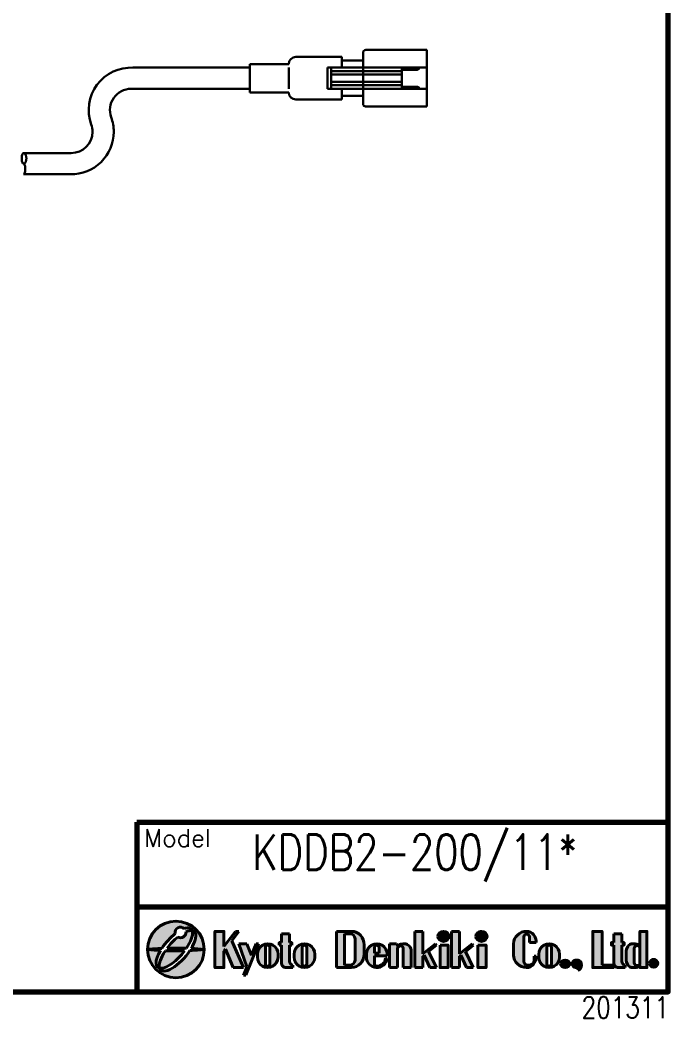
# Model space of a CAD drawing. Header units: millimetres. Extents: x 4 to 387, y 0 to 281.
# Drawn here: x 295.5 to 387, y 0.3 to 141.3 of the extents above; entities that cross this region are included whole.
import ezdxf

# ---------------------------------------------------------------- set-up
doc = ezdxf.new("R2010")
doc.units = ezdxf.units.MM
doc.layers.get('0').update_dxf_attribs({"lineweight": 30})
doc.layers.add('0 @ 1', color=7, linetype='Continuous', lineweight=30)
doc.layers.add('AUX', color=7, linetype='Continuous', lineweight=40)
doc.styles.get("Standard").update_dxf_attribs({"font": 'simplex.shx', "width": 0.8, "bigfont": 'extfont.shx'})

# ---------------------------------------------------------------- blocks, each defined once
blk = doc.blocks.new('A$C58A435ED')
h = blk.add_hatch(color=256)
edge = h.paths.add_edge_path()
edge.add_ellipse((3.773587198117354, 4.196817087367676), major_axis=(2.361812504366488, 2.716954488801899), ratio=0.3819444444444653, start_angle=36.91420710907818, end_angle=132.4984448425061, ccw=False)
edge.add_arc((4.65000007218421, 6.399999378670387), 0.7500000000000107, 47.716325140725814, 192.9194600169402, ccw=False)
edge.add_ellipse((3.773587198117354, 4.196817087367676), major_axis=(2.361812504366659, 2.716954488802064), ratio=0.3819444444444362, start_angle=355.11932142212606, end_angle=374.4018947975413, ccw=False)
edge.add_ellipse((4.226412946251002, 3.803181669973355), major_axis=(2.361812504366308, 2.716954488802097), ratio=0.3819444444444228, start_angle=320.8704270941839, end_angle=364.8806785778694, ccw=False)
edge.add_arc((4.000000072180421, -35.9000006213288), 40.09999999999967, 84.27518954777139, 86.89867012710249, ccw=False)
edge.add_arc((4.000000072184041, 3.999999378670507), 3.999999999999948, 2.29e-13, 180.0000000000002)
edge.add_arc((4.000000072404037, -35.90000062387292), 40.10000000255265, 92.83887678115929, 95.7248104521737, ccw=False)
h = blk.add_hatch(color=256)
edge = h.paths.add_edge_path(flags=17)
edge.add_ellipse((3.773587198117354, 4.196817087367676), major_axis=(2.361812504366659, 2.716954488802064), ratio=0.3819444444444362, start_angle=310.1847318245495, end_angle=355.1193214221261)
edge.add_ellipse((4.226412946251002, 3.803181669973355), major_axis=(2.361812504366308, 2.716954488802097), ratio=0.3819444444444228, start_angle=364.8806785778694, end_angle=376.9172569597255)
edge.add_arc((4.64590059936633, 6.440648230716468), 0.7832318979547827, -118.93200922835058, 3.650290310823493, ccw=False)
edge.add_ellipse((4.226412946251002, 3.803181669973355), major_axis=(2.361812504366481, 2.716954488802258), ratio=0.3819444444443969, start_angle=39.80897284039416, end_angle=116.5044053354679)
edge.add_arc((4.000000072202564, -35.90000062130313), 40.09999999997294, 87.87584705466139, 91.76471786731457, ccw=False)
h = blk.add_hatch(color=256)
edge = h.paths.add_edge_path()
edge.add_arc((4.000000072184093, 3.999999378670505), 4, 180, 360)
edge.add_arc((4.000000072183813, 43.89999937867018), 40.09999999999969, 272.8388767810273, 275.7248104522239, ccw=False)
edge.add_ellipse((4.226412946251002, 3.803181669973355), major_axis=(2.361812504366427, 2.716954488802093), ratio=0.3819444444444074, start_angle=175.1193214221273, end_angle=312.49844484255107, ccw=False)
edge.add_ellipse((3.773587198117354, 4.196817087367676), major_axis=(2.361812504366707, 2.716954488802058), ratio=0.3819444444444306, start_angle=140.8704270940551, end_angle=184.8806785778792, ccw=False)
edge.add_arc((4.000000071549385, 43.89999937191472), 40.0999999932146, 264.27518954771597, 266.89867012749494, ccw=False)
h = blk.add_hatch(color=256)
edge = h.paths.add_edge_path(flags=17)
edge.add_ellipse((4.226412946251002, 3.803181669973355), major_axis=(2.361812504366427, 2.716954488802093), ratio=0.3819444444444074, start_angle=130.1847318245594, end_angle=175.1193214221273)
edge.add_ellipse((3.773587198117354, 4.196817087367676), major_axis=(2.361812504366707, 2.716954488802058), ratio=0.3819444444444306, start_angle=184.8806785778791, end_angle=296.5044053362664)
edge.add_arc((4.00000007189953, 43.89999937834407), 40.0999999996636, 267.87584705502576, 271.7647178677285, ccw=False)
blk.add_circle((4.000000072184093, 3.999999378670509), 4)
for centre, radius, start, end in [((4.65000007218407, 6.399999378670521), 0.7500000000000107, 46.19320078363318, 192.9194600169539), ((4.645900599366655, 6.44064823071632), 0.7832318979547827, 241.0679907715483, 3.650290310844553), ((4.000000072403906, -35.90000062387293), 40.10000000255266, 92.83887678115978, 95.72481045217431), ((4.000000071594456, 43.8999993719102), 40.09999999321459, 264.2751895476506, 266.8986701274294), ((4.000000072178096, 43.89999937833407), 40.09999999966357, 267.8758470546274, 271.7647178673098), ((4.000000072184036, -35.90000062130243), 40.09999999997295, 87.87584705463547, 91.76471786728702), ((4.000000072184093, 43.8999993786702), 40.09999999999969, 272.8388767810261, 275.7248104522234), ((4.000000072184093, -35.90000062132919), 40.09999999999969, 84.2751895477766, 86.89867012710823)]:
    blk.add_arc(centre, radius, start, end)
for centre, major_axis, ratio, start_param, end_param in [((3.773587198117354, 4.196817087367676), (2.361812504366659, 2.716954488802064), 0.3819444444444362, 5.024442884643541, 6.875096460284401), ((3.773587198117354, 4.196817087367676), (2.361812504366488, 2.716954488801899), 0.3819444444444653, 1.100419841322928, 1.907443110207523), ((4.226412946251002, 3.803181669973355), (2.361812504366481, 2.716954488802258), 0.3819444444443969, 1.141079770981902, 1.759009101951536), ((4.226412946251002, 3.803181669973355), (2.361812504366308, 2.716954488802097), 0.3819444444444228, 5.151329780016704, 6.969419591022086), ((3.773587198117354, 4.196817087367676), (2.361812504366706, 2.716954488802057), 0.3819444444444307, 2.009737126425152, 4.90060175554776), ((4.226412946251002, 3.803181669973355), (2.361812504366427, 2.716954488802093), 0.3819444444444074, 1.882850231053828, 5.04903576379776)]:
    blk.add_ellipse(centre, major_axis=major_axis, ratio=ratio, start_param=start_param, end_param=end_param)
blk = doc.blocks.new('A$C7F8063EA')
for points in [[(2.398777864283431, 4.829663306420513), (3.406328365880199, 6.169453883368078), (2.921754663084811, 6.169453883368085), (1.291720739670836, 4.051868400267174), (1.291720739670836, 6.170772863426478), (1.1133674889e-06, 6.170772863426471), (1.1133674889e-06, 1.050815427120141), (1.291720739670836, 1.050815427120141), (1.291720739670836, 3.357553768141244), (1.525719458847731, 3.668713634047847), (2.591814308545053, 1.057822508680139), (4.056205566284461, 1.057822508680146)], [(28.2337426024219, 6.170772863426464), (28.2337426024219, 1.050815427120142), (29.36610001997861, 1.050815427120141), (29.36610001997861, 2.640654124072921), (29.54453348874947, 2.786386900192896), (30.33980663270284, 1.050815427120113), (31.31894397160024, 1.050815427120113), (30.19566787494091, 3.318190840230171), (31.31251927078347, 4.230361945521053), (31.1496955754422, 4.408012072126442), (29.36610001997859, 2.99519422866465), (29.36610001997861, 6.170772863426463)], [(33.41618775227426, 6.170772863426464), (33.41618775227426, 1.050815427120142), (34.54854516983096, 1.050815427120141), (34.54854516983096, 2.640654124072923), (34.72697863860179, 2.786386900192901), (35.52225178255519, 1.050815427120127), (36.50138912145259, 1.05081542712012), (35.3781130247933, 3.318190840230151), (36.49496442063583, 4.23036194552105), (36.33214072529455, 4.408012072126442), (34.54854516983095, 2.995194228664646), (34.54854516983096, 6.170772863426464)], [(53.38047412418291, 6.170772863426464), (53.38047412418291, 1.050815427120141), (54.68106029502587, 1.050815427120141), (56.29751894606171, 1.050815427120142), (56.2975189460617, 1.410965188043746), (54.68106029502588, 1.410965188043746), (54.68106029502586, 6.170772863426464)], [(4.514313398489295, 1.134349005860251), (4.055858601252566, 5.019028322e-07), (4.378142334187486, 5.019028322e-07), (6.169417419713028, 4.408012072126439), (5.837386979518782, 4.40801207212644), (5.183398294731592, 2.789856714902839), (4.539052240885665, 4.408012072126438), (3.400905575323575, 4.408012072126438)], [(31.7998258105149, 4.229761809594492), (31.7998258105149, 1.050815427120141), (32.941005496245, 1.050815427120141), (32.941005496245, 4.229761809594492)], [(37.15768712419095, 4.229761809594491), (37.15768712419095, 1.050815427120141), (38.29886680992104, 1.050815427120141), (38.29886680992104, 4.229761809594492)]]:
    blk.add_hatch(color=256).paths.add_polyline_path(points)
h = blk.add_hatch(color=256)
edge = h.paths.add_edge_path()
edge.add_line((9.410215178256747, 4.230645526233281), (9.410215178256747, 1.759668284966215))
edge.add_ellipse((10.04980428069029, 1.75966828496621), major_axis=(4.547e-13, 0.7088528578460683), ratio=0.9022875415597713, start_angle=90.00000000003674, end_angle=180.0000000000367)
edge.add_line((10.04980428069029, 1.050815427120141), (11.02797277711079, 1.050815427120142))
edge.add_line((11.02797277711079, 1.050815427120142), (11.02797277711079, 1.40698119093291))
edge.add_ellipse((11.0280585437481, 1.935287182282309), major_axis=(2.477e-13, -0.528314164912672), ratio=0.9180339373020796, start_angle=270, end_angle=359.9999999999731, ccw=False)
edge.add_line((10.54304821080086, 1.93528718228209), (10.54304821080086, 4.230645526233274))
edge.add_line((10.54304821080086, 4.230645526233274), (10.86662624025985, 4.230645526233274))
edge.add_line((10.86662624025985, 4.230645526233274), (10.86662624025985, 4.585329156267562))
edge.add_line((10.86662624025985, 4.585329156267562), (10.54304821080086, 4.585329156267562))
edge.add_line((10.54304821080086, 4.585329156267562), (10.54304821080086, 5.814038219401482))
edge.add_line((10.54304821080086, 5.814038219401482), (9.410215178256747, 5.814038219401481))
edge.add_line((9.410215178256747, 5.814038219401481), (9.410215178256747, 4.585329156267562))
edge.add_line((9.410215178256747, 4.585329156267562), (9.089058107054825, 4.585329156267562))
edge.add_line((9.089058107054825, 4.585329156267562), (9.089058107054825, 4.230645526233274))
edge.add_line((9.089058107054825, 4.230645526233274), (9.410215178256747, 4.230645526233281))
h = blk.add_hatch(color=256)
edge = h.paths.add_edge_path()
edge.add_line((17.19864840931359, 1.050815427120141), (19.30238706350838, 1.050815427120141))
edge.add_ellipse((19.30238706350838, 2.973983978213254), major_axis=(0, -1.923168551093112), ratio=0.9305592290321637, start_angle=0, end_angle=90)
edge.add_line((21.09200930771249, 2.973983978213246), (21.09200930771249, 4.247604312333308))
edge.add_ellipse((19.30238706350838, 4.247604312333351), major_axis=(0, 1.923168551093112), ratio=0.9305592290321637, start_angle=270, end_angle=360)
edge.add_line((19.30238706350838, 6.170772863426464), (17.19864840931359, 6.170772863426464))
edge.add_line((17.19864840931359, 6.170772863426464), (17.19864840931359, 1.050815427120141))
edge = h.paths.add_edge_path(flags=16)
edge.add_line((18.32791822793343, 5.812326842775746), (19.14476182150094, 5.812326842775746))
edge.add_ellipse((19.14282603210222, 5.112001191007038), major_axis=(0, 0.7003256517687078), ratio=0.929745631167618, start_angle=270, end_angle=359.83893227171643, ccw=False)
edge.add_line((19.79395074722879, 5.112001191007015), (19.79395074722879, 2.109587099539584))
edge.add_ellipse((19.14282603210222, 2.109587099539567), major_axis=(0, -0.7003256517687078), ratio=0.929745631167618, start_angle=0.16106772828362637, end_angle=90, ccw=False)
edge.add_line((19.14476182150094, 1.409261447770859), (18.32791822793342, 1.409261447770859))
edge.add_line((18.32791822793342, 1.409261447770859), (18.32791822793343, 5.812326842775746))
h = blk.add_hatch(color=256)
edge = h.paths.add_edge_path()
edge.add_ellipse((32.28084409635221, 5.463593461529853), major_axis=(-0.8029901400914241, 0), ratio=0.8806825471307714, start_angle=0, end_angle=360)
h = blk.add_hatch(color=256)
edge = h.paths.add_edge_path()
edge.add_ellipse((37.63870541002825, 5.463593461529853), major_axis=(-0.8029901400914241, 0), ratio=0.8806825471307714, start_angle=0, end_angle=360)
h = blk.add_hatch(color=256)
edge = h.paths.add_edge_path()
edge.add_arc((44.03210335415496, 5.389742119339189), 0.4022708682637131, 0, 180, ccw=False)
edge.add_line((44.43437422241868, 5.389742119339189), (44.43437422241869, 4.585540193077122))
edge.add_line((44.43437422241869, 4.585540193077122), (45.39805205564927, 4.585540193077122))
edge.add_ellipse((44.03210335415496, 4.585540193077122), major_axis=(0, 1.585232670349341), ratio=0.8616707988949573, start_angle=270, end_angle=360)
edge.add_ellipse((44.03210335415496, 4.404088106452945), major_axis=(-1.843641580901476, 0), ratio=0.9582582511019692, start_angle=270.0000000000004, end_angle=360)
edge.add_line((42.18846177325349, 4.404088106452868), (42.18846177325349, 2.817500184093672))
edge.add_ellipse((44.03210335415496, 2.81750018409366), major_axis=(-1.843641580901476, 0), ratio=0.9582582511019692, start_angle=0, end_angle=89.99999999999957)
edge.add_ellipse((44.03210335415496, 2.639975360593325), major_axis=(0, -1.589159933473183), ratio=0.859541366934012, start_angle=0, end_angle=90)
edge.add_line((45.39805205564928, 2.639975360593325), (45.07598273930716, 2.639975360593325))
edge.add_line((45.07598273930716, 2.639975360593325), (45.07598273930716, 2.101617162536902))
edge.add_ellipse((44.45224876929251, 2.101617162536967), major_axis=(0, -0.68893955641488), ratio=0.9053536906204902, start_angle=0, end_angle=90, ccw=False)
edge.add_line((44.45224876929251, 1.412677606122088), (44.13368029113917, 1.412677606122088))
edge.add_ellipse((44.13368029113917, 1.929035216805459), major_axis=(4.547e-13, 0.5163576106833716), ratio=0.9757729814054631, start_angle=90.00000000005042, end_angle=180.0000000000504, ccw=False)
edge.add_line((43.62983248589126, 1.929035216805386), (43.62983248589126, 5.389742119339189))
h = blk.add_hatch(color=256)
edge = h.paths.add_edge_path()
edge.add_line((56.01527129174201, 4.230645526233274), (56.33642836294391, 4.230645526233274))
edge.add_line((56.33642836294391, 4.230645526233274), (56.33642836294392, 1.759668284966186))
edge.add_ellipse((56.97601746537748, 1.75966828496621), major_axis=(4.547e-13, 0.7088528578460683), ratio=0.9022875415597713, start_angle=90.00000000003674, end_angle=180.0000000000367)
edge.add_line((56.97601746537747, 1.050815427120141), (57.95418596179797, 1.050815427120141))
edge.add_line((57.95418596179797, 1.050815427120141), (57.95418596179797, 1.406981190932909))
edge.add_ellipse((57.95427172843528, 1.935287182282309), major_axis=(2.477e-13, -0.528314164912672), ratio=0.9180339373020796, start_angle=270, end_angle=359.9999999999731, ccw=False)
edge.add_line((57.46926139548805, 1.935287182282004), (57.46926139548805, 4.230645526233275))
edge.add_line((57.46926139548805, 4.230645526233275), (57.79283942494704, 4.230645526233274))
edge.add_line((57.79283942494704, 4.230645526233274), (57.79283942494704, 4.585329156267562))
edge.add_line((57.79283942494704, 4.585329156267562), (57.46926139548804, 4.585329156267562))
edge.add_line((57.46926139548804, 4.585329156267562), (57.46926139548805, 5.814038219401482))
edge.add_line((57.46926139548805, 5.814038219401482), (56.33642836294391, 5.814038219401482))
edge.add_line((56.33642836294391, 5.814038219401482), (56.33642836294394, 4.585329156267562))
edge.add_line((56.33642836294394, 4.585329156267562), (56.01527129174201, 4.585329156267562))
edge.add_line((56.01527129174201, 4.585329156267562), (56.01527129174201, 4.230645526233274))
h = blk.add_hatch(color=256)
edge = h.paths.add_edge_path()
edge.add_line((61.00913571780711, 6.170772863426463), (60.03930686129979, 6.170772863426464))
edge.add_line((60.03930686129979, 6.170772863426464), (60.0393068612998, 3.967246375105668))
edge.add_ellipse((59.37071800628541, 3.154375721908309), major_axis=(-4.11812363e-07, -1.253636350218062), ratio=0.7005460842986974, start_angle=140.5626067664118, end_angle=180.0000188213667)
edge.add_line((59.37071800628405, 4.408012072126439), (58.96088035646851, 4.408012072126439))
edge.add_ellipse((58.96088035646721, 3.154375721908309), major_axis=(4.11812363e-07, -1.253636350218062), ratio=0.7005460842986974, start_angle=179.9999811786333, end_angle=269.9999811786645)
edge.add_line((58.08265032018742, 3.154375721909497), (58.08265032018739, 2.304451777337887))
edge.add_ellipse((58.96088035646721, 2.304451777338201), major_axis=(4.11812363e-07, 1.253636350218062), ratio=0.7005460842986974, start_angle=90.00001882133549, end_angle=180.0000188213667)
edge.add_line((58.96088035646788, 1.050815427120141), (59.37071800628475, 1.050815427120141))
edge.add_ellipse((59.37071800628541, 2.304451777338201), major_axis=(-4.11812363e-07, 1.253636350218062), ratio=0.7005460842986974, start_angle=179.9999811786333, end_angle=219.4373932335881)
edge.add_line((60.03930686129979, 1.491581124140838), (60.03930686129979, 1.050815427120141))
edge.add_line((60.03930686129979, 1.050815427120141), (61.00913571780711, 1.050815427120141))
edge.add_line((61.00913571780711, 1.050815427120141), (61.00913571780711, 6.170772863426463))
h.paths.add_polyline_path([(60.03930686129979, 1.735331915351252, -1), (59.21817327816597, 1.735331915351252), (59.21817327816597, 3.761385435440615, -1), (60.03930686129979, 3.761385435440615)], flags=16)
h = blk.add_hatch(color=256)
h.paths.add_polyline_path([(6.000321070772656, 2.499626550424913, 0.9930558690252096), (8.918576991429632, 2.499862088220886), (8.918509413660729, 2.92878370181117, 1.006911414223633), (6.000321070772656, 2.948883291135963)])
h.paths.add_polyline_path([(7.130185689228994, 3.905856913461114, -1.045169310724598), (7.77891868472426, 3.87718728444978), (7.77891868472426, 1.587942342862924, -1.045169310724602), (7.130185689228994, 1.559272713851591)], flags=16)
h = blk.add_hatch(color=256)
h.paths.add_polyline_path([(12.65960897724608, 4.408012072126425), (12.63950891116084, 4.408012072126425, 0.4121976711162861), (11.19039555284587, 2.948883291135956), (11.19039555284587, 2.499626550424916, 0.9930558690252096), (14.10865147350284, 2.499862088220879), (14.10858389573397, 2.928783701811163, 0.416232331284715)])
h.paths.add_polyline_path([(12.32026017130221, 3.905856913461107, -1.045169310724598), (12.96899316679747, 3.877187284449773), (12.96899316679747, 1.587942342862917, -1.045169310724602), (12.32026017130221, 1.559272713851584)], flags=16)
h = blk.add_hatch(color=256)
edge = h.paths.add_edge_path()
edge.add_line((22.87629842648083, 4.408012072126447), (22.85619836039664, 4.408012072126439))
edge.add_arc((22.86624839343847, 2.948883291135963), 1.459163391357833, 90.39462957571416, 180)
edge.add_line((21.40708500208063, 2.948883291135963), (21.40708500208063, 2.506948753458312))
edge.add_arc((22.86992492511266, 2.513573222781768), 1.462854922406916, 180.2594621142477, 269.3397493728856)
edge.add_line((22.85306802025838, 1.050815427120134), (22.88678182996658, 1.050815427120134))
edge.add_arc((22.86992492511266, 2.513573222781772), 1.462854922406917, 270.6602506271005, 354.2193550323094)
edge.add_line((24.32534092273761, 2.366234165273212), (24.07787818271213, 2.366234165273212))
edge.add_ellipse((22.87629842648084, 2.366234165273212), major_axis=(-1.201579756231282, 0), ratio=0.9416571348462468, start_angle=90.17744929209329, end_angle=180, ccw=False)
edge.add_arc((22.86194962053696, 1.55927271385159), 0.3249999999999886, 179.9999999999999, 276.5641418440151, ccw=False)
edge.add_line((22.53694962053697, 1.559272713851591), (22.53694962053698, 2.732564813656352))
edge.add_line((22.53694962053698, 2.732564813656352), (24.32530421539708, 2.732846573795441))
edge.add_line((24.32530421539708, 2.732846573795441), (24.32527334496871, 2.92878370181117))
edge.add_arc((22.86624839343845, 2.948883291135975), 1.459163391357833, 359.2107408485284, 449.6053704242639)
h.paths.add_polyline_path([(22.53694962053697, 3.091152624663407), (22.53694962053697, 3.905856913461114, -1.045169310724599), (23.18568261603224, 3.877187284449781), (23.18568261603223, 3.091152624663408)], flags=16)
h = blk.add_hatch(color=256)
edge = h.paths.add_edge_path()
edge.add_line((24.66529301484071, 4.408012072126438), (24.6652930148407, 1.050815427120141))
edge.add_line((24.6652930148407, 1.050815427120141), (25.7938026291772, 1.050815427120141))
edge.add_line((25.7938026291772, 1.050815427120141), (25.79380262917721, 3.722369965857063))
edge.add_ellipse((26.21745473022793, 3.722369965857069), major_axis=(0.3767525711955679, 0.2169528969146351), ratio=0.9078835970869166, start_angle=60.06451933352412, end_angle=150.0645193335241, ccw=False)
edge.add_ellipse((26.21745473022793, 3.722369965857069), major_axis=(0, 0.4036375748992214), ratio=0.9656734174228072, start_angle=270, end_angle=360, ccw=False)
edge.add_line((26.60723680658112, 3.722369965857049), (26.60723680658112, 1.050815427120141))
edge.add_line((26.60723680658112, 1.050815427120141), (27.74030374813492, 1.050815427120142))
edge.add_line((27.74030374813492, 1.050815427120142), (27.74030374813492, 3.358657917323952))
edge.add_ellipse((26.76900827813415, 3.358657917323853), major_axis=(0, 1.049354154802585), ratio=0.9256126404564504, start_angle=270, end_angle=360)
edge.add_ellipse((26.76900827813415, 4.015239595457842), major_axis=(-0.9752056489569438, 0), ratio=0.4027586151584507, start_angle=270, end_angle=360)
edge.add_line((25.79380262917721, 4.015239595457812), (25.79380262917721, 4.232333820707942))
edge.add_line((25.79380262917721, 4.232333820707942), (25.63367631766278, 4.408012072126439))
edge.add_line((25.63367631766278, 4.408012072126439), (24.66529301484071, 4.408012072126438))
h = blk.add_hatch(color=256)
h.paths.add_polyline_path([(45.74534481770922, 2.499626550424377, 0.4093568311612341), (47.19052061992356, 1.05081542712012), (47.21842329482851, 1.05081542712012, 0.4094039504209535), (48.6636007383662, 2.499862088220879), (48.66353316059729, 2.928783701811163, 1.006911414223785), (45.74534481770922, 2.948883291135956)])
h.paths.add_polyline_path([(46.87520943616556, 3.905856913461107, -1), (47.52520943616554, 3.905856913461107), (47.52520943616554, 1.559272713851584, -1), (46.87520943616556, 1.559272713851584)], flags=16)
h = blk.add_hatch(color=256)
edge = h.paths.add_edge_path()
edge.add_ellipse((49.47965902708938, 1.582242384970413), major_axis=(-0.6495263368888118, 0), ratio=0.8208718778531608, start_angle=0, end_angle=360)
h = blk.add_hatch(color=256)
edge = h.paths.add_edge_path()
edge.add_ellipse((51.10382881327996, 1.582242384970413), major_axis=(-0.6495263368888118, 0), ratio=0.8208718778531608, start_angle=178.5690149176314, end_angle=477.542772379198)
edge.add_ellipse((51.25689893715616, 1.101706482423878), major_axis=(0, -0.4085205769865751), ratio=0.251102208153783, start_angle=0, end_angle=84.64326370635717, ccw=False)
edge.add_ellipse((51.25689893715616, 1.413106612160845), major_axis=(0, -0.7199207067235417), ratio=0.7312706617840086, start_angle=0, end_angle=90)
edge.add_ellipse((51.69606463323384, 1.413106612160845), major_axis=(0, 0.2018800132245815), ratio=0.432391469396966, start_angle=270, end_angle=339.5603886802153)
edge.add_ellipse((51.69606463323384, 1.413106612160845), major_axis=(0, 0.2018800132245815), ratio=0.432391469396966, start_angle=339.5603886802153, end_angle=340.2548236015122, ccw=False)
h = blk.add_hatch(color=256)
edge = h.paths.add_edge_path()
edge.add_ellipse((61.97248607229494, 1.654709356403827), major_axis=(-0.5819461302032778, 0), ratio=0.9599134801484431, start_angle=0, end_angle=360)
for p, q in [((1.1133674889e-06, 6.170772863426464), (1.291720739670836, 6.170772863426464)), ((2.921754663084811, 6.169453883368078), (1.291720739670836, 4.05186840026716)), ((3.406328365880199, 6.169453883368078), (2.398777864283459, 4.82966330642052)), ((2.921754663084811, 6.169453883368078), (3.406328365880199, 6.169453883368078)), ((9.410215178256747, 5.814038219401481), (10.54304821080086, 5.814038219401481)), ((9.410215178256747, 5.814038219401481), (9.410215178256747, 4.585329156267562)), ((10.54304821080086, 5.814038219401481), (10.54304821080086, 4.585329156267562)), ((17.19864840931359, 6.170772863426464), (19.30238706350838, 6.170772863426464)), ((17.19864840931359, 1.050815427120141), (17.19864840931359, 6.170772863426464)), ((17.19864840931359, 1.050815427120141), (17.19864840931359, 6.170772863426464)), ((17.19864840931359, 6.170772863426464), (19.30238706350838, 6.170772863426464)), ((18.32791822793342, 5.812326842775746), (18.32791822793342, 1.406412450844982)), ((18.32791822793342, 1.406412450844982), (18.32791822793342, 5.812326842775746)), ((18.32791822793342, 5.812326842775746), (19.1447947662723, 5.812326842775746)), ((28.2337426024219, 6.170772863426456), (29.36610001997861, 6.170772863426456)), ((28.2337426024219, 6.170772863426456), (28.2337426024219, 1.050815427120141)), ((29.36610001997861, 6.170772863426464), (28.2337426024219, 6.170772863426464)), ((29.36610001997861, 2.995194228664651), (29.36610001997861, 6.170772863426464)), ((33.41618775227426, 6.170772863426449), (34.54854516983096, 6.170772863426456)), ((33.41618775227426, 6.170772863426449), (33.41618775227426, 1.050815427120141)), ((34.54854516983096, 6.170772863426464), (33.41618775227426, 6.170772863426464)), ((34.54854516983096, 2.995194228664665), (34.54854516983096, 6.170772863426464)), ((37.46328924620457, 6.170772863426449), (37.63870541002825, 6.170772863426449)), ((37.46328924620457, 6.153692582305005), (37.46328924620457, 6.170772863426464)), ((53.38047412418291, 6.170772863426456), (54.68106029502587, 6.170772863426456)), ((56.33642836294393, 5.814038219401481), (57.46926139548804, 5.814038219401481)), ((56.33642836294393, 5.814038219401481), (56.33642836294393, 4.585329156267562)), ((57.46926139548804, 5.814038219401481), (57.46926139548804, 4.585329156267562)), ((60.03930686129982, 6.170772863426464), (61.00913571780711, 6.170772863426464)), ((60.03930686129976, 6.170772863426464), (61.00913571780711, 6.170772863426464)), ((4.056205566284461, 1.057822508680146), (2.398777864283459, 4.82966330642052)), ((3.400905575323577, 4.408012072126439), (4.514313398489292, 1.134349005860258)), ((3.400905575323577, 4.408012072126439), (4.539052240885666, 4.408012072126439)), ((3.400905575323577, 4.408012072126439), (4.539052240885666, 4.408012072126439)), ((4.378142334187486, 5.019028322e-07), (6.169417419713028, 4.408012072126439)), ((4.539052240885666, 4.408012072126439), (5.187514291777461, 2.779520153314024)), ((5.183398294731603, 2.789856714902867), (5.837386979518782, 4.408012072126439)), ((5.837386979518782, 4.408012072126439), (6.169417419713028, 4.408012072126439)), ((9.089058107054825, 4.585329156267562), (9.089058107054825, 4.230645526233274)), ((9.089058107054825, 4.585329156267562), (9.089058107054825, 4.230645526233274)), ((12.63950891116065, 4.408012072126425), (12.65960897724608, 4.408012072126425)), ((19.79395074722879, 5.112001191007038), (19.79395074722879, 2.109587099539567)), ((21.09200930771249, 4.247604312333351), (21.09200930771249, 2.973983978213254)), ((22.85619836039692, 4.408012072126439), (22.87629842648084, 4.408012072126446)), ((24.6652930148407, 4.408012072126439), (25.63367631766278, 4.408012072126439)), ((24.6652930148407, 1.050815427120141), (24.6652930148407, 4.408012072126439)), ((24.6652930148407, 4.408012072126439), (25.63367631766278, 4.408012072126439)), ((24.6652930148407, 4.408012072126439), (25.63367631766278, 4.408012072126439)), ((24.6652930148407, 1.050815427120141), (24.6652930148407, 4.408012072126439)), ((24.6652930148407, 4.408012072126439), (25.63367631766278, 4.408012072126439)), ((25.79380262917721, 4.232333820707935), (25.63367631766278, 4.408012072126439)), ((25.79380262917721, 4.232333820707935), (25.63367631766278, 4.408012072126439)), ((25.79380262917721, 4.015239595457842), (25.79380262917721, 4.232333820707935)), ((25.79380262917721, 4.015239595457842), (25.79380262917721, 4.232333820707935)), ((25.79380262917721, 4.232333820707935), (25.79380262917721, 4.015239595457842)), ((31.15275941671871, 4.410438995434105), (29.36610001997861, 2.995194228664651)), ((31.1496955754422, 4.408012072126439), (31.31251927078347, 4.230361945521053)), ((36.33520456657107, 4.410438995434105), (34.54854516983096, 2.995194228664651)), ((36.33214072529455, 4.408012072126439), (36.49496442063583, 4.230361945521053)), ((37.46328924620457, 4.756414059633243), (37.46328924620457, 4.773494340754702)), ((42.18846177325349, 4.404088106452945), (42.18846177325349, 4.408012072126439)), ((42.18846177325349, 4.404088106452945), (42.18846177325349, 2.81750018409366)), ((43.62983248589126, 5.389742119339189), (43.62983248589126, 1.929035216805459)), ((43.62983248589126, 5.389742119339189), (43.62983248589126, 1.929035216805459)), ((44.43437422241868, 4.585540193077122), (44.43437422241868, 5.389742119339189)), ((44.43437422241868, 4.585540193077122), (44.43437422241868, 5.389742119339189)), ((45.39805205564926, 4.585540193077122), (44.43437422241868, 4.585540193077122)), ((44.43437422241868, 4.585540193077122), (45.39805205564926, 4.585540193077122)), ((56.01527129174201, 4.585329156267562), (56.01527129174201, 4.230645526233274)), ((56.01527129174201, 4.585329156267562), (56.01527129174201, 4.230645526233274)), ((59.37071800628473, 4.408012072126439), (58.9608803564679, 4.408012072126439)), ((1.525719458847731, 3.668713634047854), (1.291720739670836, 3.357553768141229)), ((2.591814308545053, 1.057822508680146), (1.525719458847731, 3.668713634047854)), ((6.000321070772656, 2.948883291135963), (6.000321070772656, 2.52019769210505)), ((8.918509413660729, 2.92878370181117), (8.918576991429632, 2.499862088220886)), ((9.089058107054825, 4.230645526233274), (9.410215178256777, 4.230645526233281)), ((9.089058107054825, 4.230645526233274), (9.410215178256747, 4.230645526233281)), ((9.410215178256747, 4.230645526233281), (9.410215178256747, 1.75966828496621)), ((10.54304821080089, 4.230645526233281), (10.86662624025985, 4.230645526233274)), ((10.54304821080086, 4.230645526233274), (10.86662624025985, 4.230645526233274)), ((10.54304821080086, 4.230645526233274), (10.54304821080086, 1.935287182282081)), ((11.19039555284587, 2.948883291135956), (11.19039555284587, 2.520197692105043)), ((14.10858389573397, 2.928783701811163), (14.10865147350284, 2.499862088220879)), ((21.40708500208063, 2.948883291135963), (21.40708500208063, 2.52019769210505)), ((22.53694962053697, 3.091152624663408), (23.18568261603224, 3.091152624663408)), ((24.32527334496871, 2.92878370181117), (24.32530421539707, 2.732846573795441)), ((25.79380262917721, 1.050815427120141), (25.79380262917721, 3.722369965857069)), ((25.79380262917721, 1.050815427120141), (25.79380262917721, 3.722369965857097)), ((26.60723680658112, 1.050815427120134), (26.60723680658112, 3.722369965857069)), ((26.60723680658112, 1.050815427120141), (26.60723680658112, 3.722369965857069)), ((27.74030374813492, 1.050815427120141), (27.74030374813492, 3.358657917323853)), ((27.74030374813492, 1.050815427120141), (27.74030374813492, 3.358657917323853)), ((31.31251927078347, 4.230361945521053), (30.19566787494091, 3.318190840230172)), ((31.31894397160022, 1.050815427120141), (30.19566787494091, 3.318190840230172)), ((36.49496442063583, 4.230361945521053), (35.37811302479332, 3.318190840230172)), ((36.50138912145258, 1.050815427120141), (35.3781130247933, 3.318190840230165)), ((45.74534481770922, 2.948883291135956), (45.74534481770922, 2.520197692105043)), ((48.66353316059729, 2.928783701811163), (48.6636007383662, 2.499862088220879)), ((56.01527129174201, 4.230645526233274), (56.33642836294393, 4.230645526233274)), ((56.01527129174201, 4.230645526233274), (56.33642836294393, 4.230645526233274)), ((56.33642836294391, 4.230645526233274), (56.33642836294393, 1.75966828496621)), ((57.46926139548804, 4.230645526233274), (57.79283942494704, 4.230645526233274)), ((57.46926139548804, 4.230645526233274), (57.79283942494704, 4.230645526233274)), ((57.46926139548804, 4.230645526233274), (57.46926139548804, 1.935287182282081)), ((58.08265032018744, 3.15437543341477), (58.08265032018744, 2.379255401949649)), ((58.08265032018744, 3.15437543341477), (58.08265032018738, 2.304451777338201)), ((59.21817327816597, 3.761385435440615), (59.21817327816597, 1.735331915351252)), ((59.21817327816597, 3.761385435440615), (59.21817327816597, 1.735331915351252)), ((22.53694962053697, 2.732564813656352), (24.32530421539713, 2.732846573795441)), ((24.07787818271214, 2.366234165273212), (24.32530713385319, 2.366234165273212)), ((29.54453348874949, 2.786386900192916), (29.36610001997861, 2.640654124072923)), ((29.36610001997861, 1.050815427120141), (29.36610001997861, 2.640654124072923)), ((30.33980663270282, 1.050815427120156), (29.54453348874947, 2.786386900192908)), ((34.72697863860179, 2.786386900192901), (34.54854516983096, 2.640654124072923)), ((34.54854516983096, 1.050815427120141), (34.54854516983096, 2.640654124072931)), ((35.52225178255517, 1.050815427120156), (34.72697863860179, 2.786386900192894)), ((44.13368029113871, 1.412677606122088), (44.45224876929251, 1.412677606122088)), ((44.13368029113871, 1.412677606122088), (44.45224876929251, 1.412677606122088)), ((45.39805205564926, 2.639975360593325), (45.07598273930716, 2.639975360593325)), ((45.07598273930716, 2.639975360593325), (45.07598273930716, 2.101617162536967)), ((45.39805205564926, 2.639975360593325), (45.07598273930716, 2.639975360593325)), ((45.07598273930716, 2.639975360593325), (45.07598273930716, 2.101617162536967)), ((51.75313746120725, 1.568439477701531), (51.75313746120725, 1.565858952031305)), ((54.68106029502587, 1.410965188043746), (54.68106029502587, 2.006455426485672)), ((61.00913571780711, 1.050815427120141), (61.00913571780711, 1.97190299927297)), ((61.00913571780711, 1.050815427120141), (61.00913571780711, 1.97190299927297)), ((61.97248607229494, 2.21678994684953), (61.97248607229494, 2.213327291506175)), ((62.55442102239681, 1.658172011747183), (62.55905113449353, 1.658172011747183)), ((1.1133674889e-06, 1.050815427120141), (1.291720739670836, 1.050815427120141)), ((4.056205566284461, 1.057822508680146), (2.591814308545053, 1.057822508680146)), ((4.055858601252566, 5.019028322e-07), (4.514313398489292, 1.134349005860244)), ((4.055858601252566, 5.019028322e-07), (4.378142334187486, 5.019028322e-07)), ((10.04980428069021, 1.050815427120141), (11.0280585437481, 1.050815427120134)), ((11.0280585437481, 1.050815427120141), (10.04980428068984, 1.050815427120141)), ((11.02797277711079, 1.406973017369637), (11.02797277711079, 1.050815427120141)), ((11.0280585437481, 1.406973017369637), (11.0280585437481, 1.050815427120141)), ((11.0280585437481, 1.050815427120141), (11.0280585437481, 1.050815427120141)), ((12.65960897724611, 1.050815427120141), (12.66347402996737, 1.050815427120141)), ((17.19864840931359, 1.050815427120141), (19.30238706350838, 1.050815427120141)), ((17.19864840931359, 1.050815427120141), (19.30099920337989, 1.050815427120141)), ((18.32791822793342, 1.409261447770859), (19.1447947662723, 1.409261447770859)), ((22.85306802025866, 1.050815427120134), (22.88678182996648, 1.050815427120134)), ((22.87629842648084, 1.050815427120141), (22.87629842648084, 1.050732184770311)), ((24.6652930148407, 1.05081542712012), (25.79380262917721, 1.050815427120113)), ((24.6652930148407, 1.050815427120141), (25.79380262917724, 1.050815427120141)), ((26.60723680658112, 1.050815427120113), (27.74030374813492, 1.050815427120113)), ((26.60723680658112, 1.050815427120141), (27.74030374813492, 1.050815427120141)), ((28.2337426024219, 1.050815427120113), (29.36610001997861, 1.050815427120113)), ((28.2337426024219, 1.050815427120141), (29.36610001997861, 1.050815427120141)), ((30.33980663270282, 1.050815427120113), (31.31894397160022, 1.050815427120113)), ((31.7998258105149, 1.050815427120113), (32.941005496245, 1.050815427120113)), ((33.41618775227426, 1.050815427120113), (34.54854516983096, 1.050815427120127)), ((33.41618775227426, 1.050815427120141), (34.54854516983096, 1.050815427120141)), ((35.52225178255517, 1.050815427120127), (36.50138912145258, 1.05081542712012)), ((37.15768712419095, 1.05081542712012), (38.29886680992104, 1.05081542712012)), ((47.19052061992352, 1.05081542712012), (47.21842329482825, 1.05081542712012)), ((53.38047412418291, 1.05081542712012), (56.2975189460617, 1.050815427120127)), ((57.95427172843528, 1.050815427120141), (56.97601746537703, 1.050815427120141)), ((57.95418596179797, 1.406973017369637), (57.95418596179797, 1.050815427120141)), ((57.95427172843528, 1.406973017369637), (57.95427172843528, 1.050815427120141)), ((57.95427172843528, 1.050815427120141), (57.95427172843528, 1.406973017369637)), ((58.9608803564679, 1.050815427120141), (59.37071800628473, 1.050815427120141)), ((61.97248607229494, 1.09609142130148), (61.97248607229494, 1.092628765958124))]:
    blk.add_line(p, q)
for points in [[(1.291720739670836, 3.357553768141229), (1.291720739670836, 1.050815427120141), (1.1133674889e-06, 1.050815427120141), (1.1133674889e-06, 6.170772863426464), (1.291720739670836, 6.170772863426464), (1.291720739670836, 4.05186840026716)], [(54.68106029502587, 1.050815427120141), (53.38047412418291, 1.050815427120141), (53.38047412418291, 6.170772863426464), (54.68106029502587, 6.170772863426464), (54.68106029502587, 1.410965188043746)], [(60.03930686129979, 3.967246375105659), (60.03930686129979, 6.170772863426464), (61.00913571780711, 6.170772863426464), (61.00913571780711, 1.050815427120141), (60.03930686129979, 1.050815427120141), (60.03930686129979, 1.49158112414085)], [(60.03930686129979, 3.967246375105659), (60.03930686129979, 6.170772863426464), (61.00913571780711, 6.170772863426464), (61.00913571780711, 1.050815427120141), (60.03930686129979, 1.050815427120141), (60.03930686129979, 1.49158112414085)], [(9.089058107054825, 4.230645526233274), (9.089058107054825, 4.585329156267562), (9.410215178256747, 4.585329156267562)], [(9.089058107054825, 4.230645526233274), (9.089058107054825, 4.585329156267562), (9.410215178256747, 4.585329156267562)], [(10.54304821080086, 4.585329156267562), (10.86662624025985, 4.585329156267562), (10.86662624025985, 4.230645526233274)], [(10.54304821080086, 4.585329156267562), (10.86662624025985, 4.585329156267562), (10.86662624025985, 4.230645526233274)], [(56.33642836294393, 4.230645526233274), (56.01527129174201, 4.230645526233274), (56.01527129174201, 4.585329156267562), (56.33642836294393, 4.585329156267562)], [(56.33642836294393, 4.230645526233274), (56.01527129174201, 4.230645526233274), (56.01527129174201, 4.585329156267562), (56.33642836294393, 4.585329156267562)], [(57.46926139548804, 4.585329156267562), (57.79283942494704, 4.585329156267562), (57.79283942494704, 4.230645526233274), (57.46926139548804, 4.230645526233274)], [(57.46926139548804, 4.585329156267562), (57.79283942494704, 4.585329156267562), (57.79283942494704, 4.230645526233274), (57.46926139548804, 4.230645526233274)], [(7.130185689228994, 3.905856913461114), (7.130185689228994, 1.559272713851591)], [(7.77891868472426, 1.530603084840258), (7.77891868472426, 3.934526542472447)], [(12.32026017130221, 3.905856913461107), (12.32026017130221, 1.559272713851584)], [(12.96899316679747, 1.530603084840251), (12.96899316679747, 3.93452654247244)], [(22.53694962053697, 3.905856913461114), (22.53694962053697, 3.091152624663408)], [(23.18568261603224, 3.091152624663408), (23.18568261603224, 3.934526542472447)], [(46.87520943616556, 3.905856913461107), (46.87520943616556, 1.559272713851584)], [(47.52520943616554, 3.905856913461107), (47.52520943616554, 1.559272713851584)], [(60.03930686129979, 1.735331915351252), (60.03930686129979, 3.761385435440615)], [(60.03930686129979, 1.735331915351252), (60.03930686129979, 3.761385435440615)], [(22.53694962053697, 2.732564813656352), (22.53694962053697, 1.559272713851591)], [(54.68106029502587, 1.050815427120141), (56.2975189460617, 1.050815427120141), (56.2975189460617, 1.410965188043746), (54.68106029502587, 1.410965188043746)]]:
    blk.add_lwpolyline(points)
for points in [[(31.7998258105149, 4.229761809594492), (32.941005496245, 4.229761809594492), (32.941005496245, 1.050815427120141), (31.7998258105149, 1.050815427120141)], [(37.15768712419095, 4.229761809594492), (38.29886680992104, 4.229761809594492), (38.29886680992104, 1.050815427120141), (37.15768712419095, 1.050815427120141)]]:
    blk.add_lwpolyline(points, close=True)
for centre, radius, start, end in [((44.03210335415496, 5.389742119339189), 0.4022708682637131, 0, 180), ((7.45948446213049, 2.948883291135963), 1.459163391357833, 359.2107408485284, 180), ((12.6495589442037, 2.948883291135956), 1.459163391357833, 359.2107408485284, 180), ((22.86624839343847, 2.948883291135963), 1.459163391357833, 359.2107408485284, 180), ((47.20450820906705, 2.948883291135956), 1.459163391357833, 359.2107408485284, 180), ((7.455185689228983, 3.905856913461114), 0.3249999999999886, 354.939117891124, 180), ((12.6452601713022, 3.905856913461107), 0.3249999999999886, 354.939117891124, 180), ((22.86194962053696, 3.905856913461114), 0.3249999999999886, 354.939117891124, 180), ((47.20020943616555, 3.9058569134611), 0.3249999999999744, 1.6284e-12, 179.9999999999984), ((59.62874006973288, 3.761385435440615), 0.4105667915669074, 0, 180), ((7.459448210439177, 2.509912121264207), 1.459163391357833, 179.596121528961, 359.6053704242273), ((7.455185689228983, 1.559272713851591), 0.3249999999999886, 180, 5.060882108875975), ((12.64952269251239, 2.5099121212642), 1.459163391357833, 179.596121528961, 359.6053704242273), ((12.6452601713022, 1.559272713851584), 0.3249999999999886, 180, 5.060882108875975), ((22.86992492511266, 2.513573222781772), 1.462854922406916, 179.7405378857588, 354.2193550323095), ((22.86194962053696, 1.559272713851591), 0.3249999999999886, 180, 273.1489861303093), ((47.20447195737574, 2.5099121212642), 1.459163391357833, 179.596121528961, 359.6053704242273), ((47.20020943616555, 1.559272713851591), 0.3250000000000028, 180.0000000000016, 359.9999999999984), ((59.62874006973288, 1.735331915351252), 0.4105667915669074, 180, 0)]:
    blk.add_arc(centre, radius, start, end)
for centre, major_axis, ratio, start_param, end_param in [((19.14282603210222, 5.112001191007038), (0, 0.7003256517687078), 0.929745631167618, 4.712388980384689, 6.280161726404779), ((19.30238706350838, 4.247604312333351), (0, 1.923168551093112), 0.9305592290321637, 4.712388980384689, 6.283185307179586), ((44.03210335415496, 4.404088106452945), (-1.843641580901476, 0), 0.9582582511019692, 4.712388980384696, 6.283185307179586), ((44.03210335415496, 4.585540193077122), (0, 1.585232670349341), 0.8616707988949573, 4.712388980384689, 6.283185307179586), ((26.76900827813415, 4.015239595457842), (-0.9752056489569438, 0), 0.4027586151584507, 4.712388980384689, 6.283185307179586), ((26.76900827813415, 3.358657917323853), (0, 1.049354154802585), 0.9256126404564504, 4.712388980384689, 6.283185307179586), ((58.96088035646721, 3.154375721908309), (4.11812363e-07, -1.253636350218062), 0.7005460842986974, 3.141592184677289, 4.712388750259312), ((26.21745473022793, 3.722369965857069), (0, 0.4036375748992214), 0.9656734174228072, 4.712388980384689, 6.283185307179586), ((10.04980428069029, 1.75966828496621), (4.547e-13, 0.7088528578460683), 0.9022875415597713, 1.570796326795475, 3.141592653590503), ((11.0280585437481, 1.935287182282309), (2.477e-13, -0.528314164912672), 0.9180339373020796, 4.712388980384689, 6.283185307179075), ((22.87629842648084, 2.366234165273212), (-1.201579756231282, 0), 0.9416571348462468, 1.573712710059326, 3.141592653589793), ((44.13368029113917, 1.929035216805459), (4.547e-13, 0.5163576106833716), 0.9757729814054631, 1.570796326795755, 3.141592653590695), ((44.03210335415496, 2.639975360593325), (0, -1.589159933473183), 0.859541366934012, 0, 1.570796326794896), ((44.45224876929251, 2.101617162536967), (0, -0.68893955641488), 0.9053536906204902, 0, 1.570796326794896), ((51.10382881327996, 1.582242384970413), (-0.6495263368888118, 0), 0.8208718778531608, 3.111170258810619, 8.258473397439543), ((51.25689893715616, 1.413106612160845), (0, -0.7199207067235417), 0.7312706617840083, 0, 1.570796326794896), ((51.69606463323384, 1.413106612160845), (0, 0.2018800132245815), 0.432391469396966, 4.712388980384689, 5.590339793167556), ((56.97601746537748, 1.75966828496621), (4.547e-13, 0.7088528578460683), 0.9022875415597713, 1.570796326795475, 3.141592653590503), ((57.95427172843528, 1.935287182282309), (2.477e-13, -0.528314164912672), 0.9180339373020796, 4.712388980384689, 6.283185307179075), ((59.37071800628541, 2.304451777338201), (-4.11812363e-07, 1.253636350218062), 0.7005460842986974, 3.141592184677289, 4.006894410555345), ((51.25689893715616, 1.101706482423878), (0, -0.4085205769865751), 0.251102208153783, 0, 1.547255815396282)]:
    blk.add_ellipse(centre, major_axis=major_axis, ratio=ratio, start_param=start_param, end_param=end_param)
for centre, major_axis, ratio in [((32.28084409635221, 5.463593461529853), (-0.8029901400914241, 0), 0.8806825471307714), ((37.63870541002825, 5.463593461529853), (-0.8029901400914241, 0), 0.8806825471307714), ((49.47965902708938, 1.582242384970413), (-0.6495263368888118, 0), 0.8208718778531608), ((61.97248607229494, 1.654709356403827), (-0.5819461302032778, 0), 0.9599134801484431)]:
    blk.add_ellipse(centre, major_axis=major_axis, ratio=ratio)
at = {"extrusion": (0, 0, -1)}
for centre, major_axis, ratio, start_param, end_param in [((59.37071800628541, 3.154375721908309), (-4.11812363e-07, -1.253636350218062), 0.7005460842986974, 3.141592184677289, 4.006894410555345), ((19.30238706350838, 2.973983978213254), (0, -1.923168551093112), 0.9305592290321637, 4.712388980384689, 6.283185307179586), ((26.21745473022793, 3.722369965857069), (0.3767525711955679, 0.2169528969146351), 0.9078835970869166, 3.706835372577473, 5.194113386768802), ((19.14282603210222, 2.109587099539567), (0, -0.7003256517687078), 0.929745631167618, 4.712388980384689, 6.280161726404779), ((44.03210335415496, 2.81750018409366), (-1.843641580901476, 0), 0.9582582511019692, 4.712388980384696, 6.283185307179586), ((58.96088035646721, 2.304451777338201), (4.11812363e-07, 1.253636350218062), 0.7005460842986974, 3.141592184677289, 4.712388750259312)]:
    blk.add_ellipse(centre, major_axis=major_axis, ratio=ratio, start_param=start_param, end_param=end_param, dxfattribs=at)
blk = doc.blocks.new('A$C0F744AEF')
for p, q in [((265.4996000000005, -2.421799999996324), (258.9996000000013, -2.421799999996324)), ((265.4996000000005, -3.921799999996324), (265.4996000000005, -2.421799999996324)), ((268.4996000000004, -9.021800000002145), (268.4996000000004, -1.721799999999234)), ((268.4996000000004, -1.821799999990616), (268.4996000000004, -9.021800000002145)), ((277.4996000000005, -1.421799999996324), (268.8996000000005, -1.421799999996324)), ((277.4996000000005, -9.421799999996551), (277.4996000000005, -1.421799999996324)), ((247.7000000000005, -3.921799999996324), (236.0000000000013, -3.921799999996324)), ((252.4996000000011, -3.921799999996324), (246.4996000000013, -3.921799999996324)), ((257.9996000000011, -3.421799999996324), (252.4996000000011, -3.421799999996324)), ((252.4996000000011, -3.421799999996324), (252.4996000000011, -7.421799999996665)), ((257.9996000000011, -3.921799999996324), (257.9996000000011, -6.921799999996324)), ((263.4996000000005, -6.921799999996324), (263.4996000000005, -3.921799999996324)), ((263.4996000000005, -3.921799999996324), (273.9996000000004, -3.921799999996324)), ((263.9996000000004, -6.921799999996324), (263.9996000000004, -3.921799999996324)), ((265.4996000000005, -2.921799999996665), (268.4996000000004, -2.921799999996665)), ((273.9996000000004, -6.921799999996324), (273.9996000000004, -3.921799999996324)), ((273.9996000000004, -3.921799999996324), (277.4996000000005, -3.921799999996324)), ((263.9996000000004, -4.421799999996324), (273.9996000000004, -4.421799999996324)), ((273.9996000000004, -4.921799999996324), (263.9996000000004, -4.921799999996324)), ((235.7000000000001, -6.921799999996324), (236.2000000000005, -6.921799999996324)), ((247.1, -6.921799999996324), (236.0000000000013, -6.921799999996324)), ((252.4996000000011, -6.921799999996324), (247.0996000000005, -6.921799999996324)), ((273.9996000000004, -6.921799999996324), (263.4996000000005, -6.921799999996324)), ((273.9996000000004, -5.921799999996324), (263.9996000000004, -5.921799999996324)), ((263.9996000000004, -6.421799999996324), (273.9996000000004, -6.421799999996324)), ((265.4996000000005, -8.421799999996324), (265.4996000000005, -6.921799999996324)), ((277.4996000000005, -6.921799999996324), (273.9996000000004, -6.921799999996324)), ((252.4996000000011, -7.421799999996665), (257.9996000000011, -7.421799999996665)), ((258.9996000000013, -8.421799999996324), (265.4996000000005, -8.421799999996324)), ((265.4996000000005, -7.921799999996324), (268.4996000000004, -7.921799999996324)), ((268.7996000000014, -9.421799999996551), (277.4996000000005, -9.421799999996551)), ((220.5500000000001, -16), (227.2927000000001, -16)), ((227.1905000000013, -19), (220.5500000000001, -19))]:
    blk.add_line(p, q)
for points in [[(273.9996000000004, -4.221799999999234), (276.1995999999995, -4.221799999999234), (276.3996000000005, -4.121799999993527), (276.3996000000005, -4.121799999993527), (276.3996000000005, -3.921799999996324)], [(273.9996000000004, -6.62179999999364), (276.1995999999995, -6.62179999999364), (276.3996000000005, -6.721799999999234), (276.3996000000005, -6.721799999999234), (276.3996000000005, -6.921799999996324)], [(220.5500000000001, -17.5), (220.5066000000002, -17.48859999999695), (220.4645000000001, -17.45470000000205), (220.4250000000001, -17.39949999999953), (220.3893000000013, -17.32450000000244), (220.3585000000013, -17.23209999999392), (220.3335000000001, -17.125), (220.3151000000005, -17.00649999998848), (220.3038000000013, -16.88019999999937), (220.3000000000005, -16.75), (220.3038000000013, -16.61969999999542), (220.3151000000005, -16.49349999999663), (220.3335000000001, -16.375), (220.3585000000013, -16.26789999999153), (220.3893000000013, -16.17539999999269), (220.4250000000001, -16.10050000000046), (220.4645000000001, -16.04519999999297), (220.5066000000002, -16.01139999998838), (220.5500000000001, -16)], [(220.5500000000001, -16), (220.5849000000005, -16.00280000000202), (220.6195000000013, -16.01139999998838), (220.6535000000002, -16.02549999998871), (220.6868, -16.04519999999297), (220.7190000000005, -16.0702999999919), (220.7500000000004, -16.10050000000046), (220.7794, -16.13559999999393), (220.8071000000004, -16.17549999999755), (220.8328000000012, -16.21970000000158), (220.8564000000013, -16.26789999999153), (220.8777000000012, -16.31990000000212), (220.8964000000011, -16.375), (220.9125, -16.43309999999485), (220.9259000000005, -16.49349999999663), (220.9364000000005, -16.55589999999199), (220.9439000000005, -16.61969999999542), (220.9485000000001, -16.68459999999311), (220.9500000000005, -16.75), (220.9485000000001, -16.81539999999199), (220.9439000000005, -16.8802999999898), (220.9364000000005, -16.94409999999311), (220.9259000000005, -17.00649999998848), (220.9125, -17.06689999999071), (220.8964000000011, -17.125), (220.8777000000012, -17.18009999999754), (220.8564000000013, -17.23209999999392), (220.8328000000012, -17.28029999999853), (220.8071000000004, -17.32450000000244), (220.7794, -17.36439999999118), (220.7500000000004, -17.39949999999953), (220.7190000000005, -17.42969999999331), (220.6868, -17.4547999999919), (220.6535000000002, -17.47449999999662), (220.6195000000013, -17.48859999999695), (220.5849000000005, -17.49719999999809), (220.5500000000001, -17.5)], [(220.5500000000001, -17.5), (220.5934000000001, -17.51139999998838), (220.6355000000012, -17.5451999999932), (220.6750000000005, -17.60050000000024), (220.7107000000012, -17.67539999999257), (220.7415000000012, -17.76789999999152), (220.7665000000002, -17.875), (220.7849000000011, -17.99349999999663), (220.7962000000005, -18.11969999999542), (220.8000000000002, -18.25), (220.7962000000005, -18.38019999999938), (220.7849000000011, -18.50649999998848), (220.7665000000002, -18.625), (220.7415000000012, -18.73209999999392), (220.7107000000012, -18.82450000000244), (220.6750000000005, -18.89949999999942), (220.6355000000012, -18.95470000000216), (220.5934000000001, -18.98859999999672), (220.5500000000001, -19)]]:
    blk.add_lwpolyline(points)
for centre, radius, start, end in [((258.9996000000013, -3.421799999996324), 1, 90, 180), ((268.8996000000005, -1.821799999990616), 0.4, 90, 180), ((235.7500000000005, -9.921799999996324), 6, 86.99999999602855, 200.0000000341358), ((235.7500000000005, -9.921799999996324), 3, 90, 200.0000000341358), ((258.9996000000013, -7.421799999996665), 1, 180, 270), ((268.8996000000005, -9.021800000002145), 0.4, 180, 270), ((227.2927000000001, -13), 6, 0, 20.00000003413583), ((227.2927000000001, -13), 3, 0, 20.00000003413583), ((227.2927000000001, -13), 6, 268.9999999374955, 0), ((227.2927000000001, -13), 3, 270, 0)]:
    blk.add_arc(centre, radius, start, end)

msp = doc.modelspace()

# ---------------------------------------------------------------- linework, layer by layer
at = {"layer": 'AUX', "lineweight": 70}
for p, q in [((311.9999997582809, 28.00000024916356), (311.9999997582809, 16.00000024916357)), ((311.9999997582809, 28.00000024916356), (311.9999997582809, 16.00000024916357)), ((311.9999997582809, 28.00000024916356), (311.9999997582809, 16.00000024916357)), ((311.9999997582809, 28.00000024916356), (386.9999997582809, 28.00000024916357)), ((311.9999997582809, 16.00000024916357), (311.9999997582809, 4.000000249163575)), ((311.9999997582809, 16.00000024916357), (311.9999997582809, 4.000000249163575)), ((311.9999997582809, 16.00000024916357), (311.9999997582809, 4.000000249163575)), ((311.9999997582809, 16.00000024916357), (386.9999997582809, 16.00000024916357))]:
    msp.add_line(p, q, dxfattribs=at)
msp.add_lwpolyline([(3.999999758280865, 4.000000249163575), (386.9999997582809, 4.000000249163575), (386.9999997582809, 281.0000002491635), (3.999999758280865, 281.0000002491635)], close=True, dxfattribs=at)

# ---------------------------------------------------------------- block references
msp.add_blockref('A$C0F744AEF', (75.42836135110917, 138.5407397518539))
at = {"layer": 'AUX'}
for name, p in [('A$C58A435ED', (313.4999996860968, 6.00000087049306)), ('A$C7F8063EA', (322.9999986449134, 6.389206103890266))]:
    msp.add_blockref(name, p, dxfattribs=at)

# ---------------------------------------------------------------- texts
at = {"layer": '0 @ 1'}
for s, insert, char_height, attachment_point in [('KDDB2-200/11*', (328.2747157711003, 19.58330069474049), 5, 7), ('201311', (374.7986344707326, 3.308402168120778), 3, 1)]:
    msp.add_mtext(s, dxfattribs=dict(at, insert=insert, char_height=char_height, attachment_point=attachment_point))
at = {"layer": 'AUX', "lineweight": 20}
msp.add_text('Model', height=2.5, dxfattribs=at).set_placement((312.9999995781059, 24.50000041733521))

doc.saveas('drawing.dxf')
